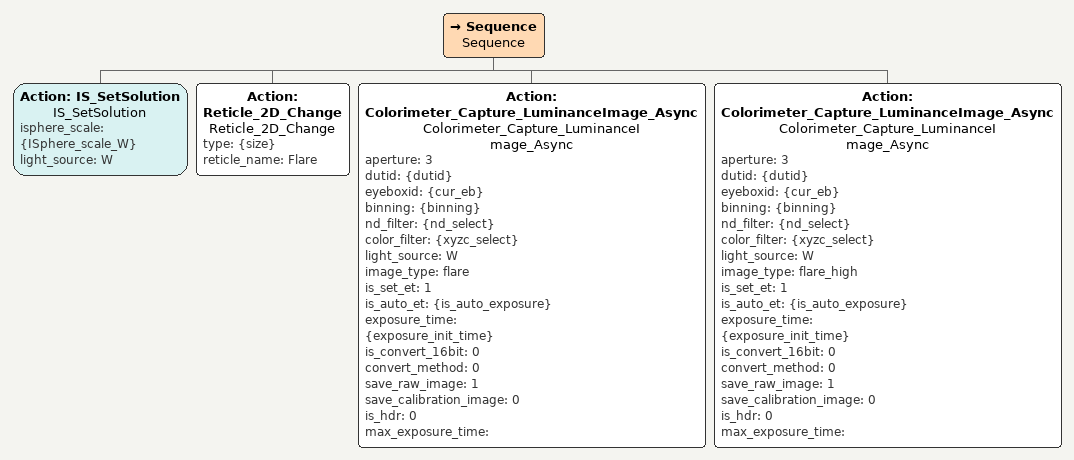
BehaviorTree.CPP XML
<Sequence name="Sequence">
 <!-- Flare Pattern (W) -->
 <Action name="IS_SetSolution" ID="IS_SetSolution" isphere_scale="{ISphere_scale_W}" light_source="W"/>
 <Action name="Reticle_2D_Change" ID="Reticle_2D_Change" type="{size}" reticle_name="Flare"/>
 <Action name="Colorimeter_Capture_LuminanceImage_Async" ID="Colorimeter_Capture_LuminanceImage_Async" aperture="3" dutid="{dutid}" eyeboxid="{cur_eb}" binning="{binning}" nd_filter="{nd_select}" color_filter="{xyzc_select}" light_source="W" image_type="flare" is_set_et="1" is_auto_et="{is_auto_exposure}" exposure_time="{exposure_init_time}" is_convert_16bit="0" convert_method="0" save_raw_image="1" save_calibration_image="0" is_hdr="0" max_exposure_time=""/>
 <Action name="Colorimeter_Capture_LuminanceImage_Async" ID="Colorimeter_Capture_LuminanceImage_Async" aperture="3" dutid="{dutid}" eyeboxid="{cur_eb}" binning="{binning}" nd_filter="{nd_select}" color_filter="{xyzc_select}" light_source="W" image_type="flare_high" is_set_et="1" is_auto_et="{is_auto_exposure}" exposure_time="{exposure_init_time}" is_convert_16bit="0" convert_method="0" save_raw_image="1" save_calibration_image="0" is_hdr="0" max_exposure_time=""/>
</Sequence>
